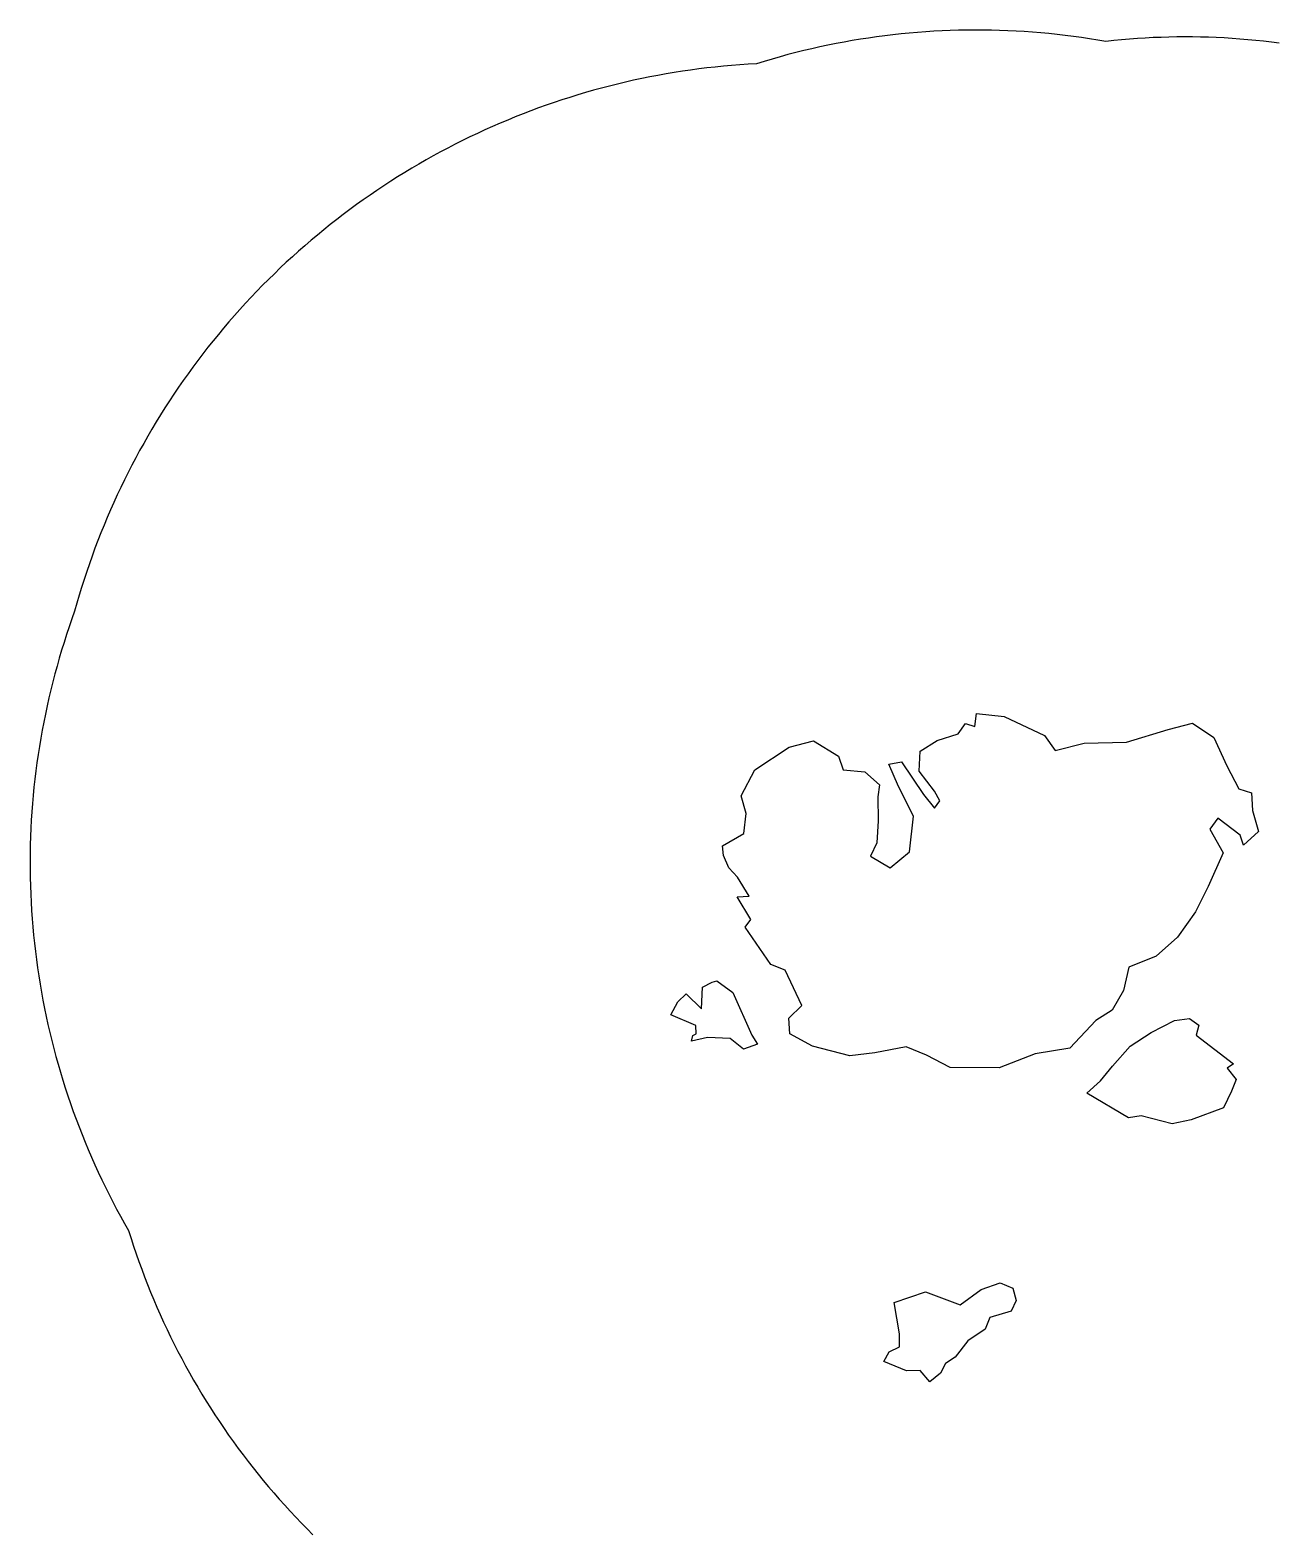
# Model space of a CAD drawing. Header units: metres. Extents: x 304729 to 308942, y 6403920 to 6405836.
# Drawn here: x 305190 to 305729, y 6405187 to 6405836 of the extents above; entities that cross this region are included whole.
import ezdxf

# ---------------------------------------------------------------- set-up
doc = ezdxf.new("R2010")
doc.units = ezdxf.units.M
doc.layers.add('FASTIGHETSGRANSER', color=7, linetype='Continuous')

msp = doc.modelspace()

# ---------------------------------------------------------------- linework, layer by layer
at = {"layer": 'FASTIGHETSGRANSER'}
msp.add_lwpolyline([(305730.446, 6405830.504), (305727.057, 6405830.945), (305723.664, 6405831.348), (305720.267, 6405831.713), (305716.867, 6405832.039), (305713.462, 6405832.326), (305710.054, 6405832.574), (305706.644, 6405832.784), (305703.231, 6405832.956), (305699.818, 6405833.087), (305696.402, 6405833.18), (305692.986, 6405833.236), (305689.569, 6405833.251), (305686.153, 6405833.228), (305682.736, 6405833.166), (305679.321, 6405833.066), (305675.907, 6405832.926), (305672.495, 6405832.747), (305669.085, 6405832.53), (305665.678, 6405832.275), (305662.274, 6405831.98), (305658.874, 6405831.646), (305655.477, 6405831.275), (305651.973, 6405831.879), (305648.464, 6405832.444), (305644.947, 6405832.971), (305641.425, 6405833.457), (305637.898, 6405833.904), (305634.367, 6405834.311), (305630.83, 6405834.679), (305627.29, 6405835.009), (305623.746, 6405835.298), (305620.2, 6405835.547), (305616.651, 6405835.757), (305613.1, 6405835.928), (305609.547, 6405836.059), (305605.992, 6405836.15), (305602.437, 6405836.201), (305598.882, 6405836.213), (305595.327, 6405836.185), (305591.772, 6405836.117), (305588.219, 6405836.011), (305584.667, 6405835.863), (305581.116, 6405835.677), (305577.568, 6405835.451), (305574.022, 6405835.184), (305570.48, 6405834.879), (305566.941, 6405834.534), (305563.407, 6405834.149), (305559.877, 6405833.726), (305556.352, 6405833.263), (305552.832, 6405832.76), (305549.318, 6405832.218), (305545.811, 6405831.637), (305542.31, 6405831.017), (305538.816, 6405830.358), (305535.331, 6405829.66), (305531.852, 6405828.923), (305528.382, 6405828.147), (305524.922, 6405827.333), (305521.47, 6405826.479), (305518.028, 6405825.588), (305514.596, 6405824.658), (305511.176, 6405823.69), (305507.766, 6405822.683), (305504.367, 6405821.64), (305500.799, 6405821.439), (305497.234, 6405821.199), (305493.671, 6405820.92), (305490.112, 6405820.6), (305486.557, 6405820.242), (305483.004, 6405819.844), (305479.458, 6405819.407), (305475.917, 6405818.931), (305472.38, 6405818.415), (305468.85, 6405817.861), (305465.326, 6405817.267), (305461.809, 6405816.634), (305458.299, 6405815.963), (305454.797, 6405815.252), (305451.303, 6405814.502), (305447.817, 6405813.715), (305444.34, 6405812.888), (305440.873, 6405812.023), (305437.416, 6405811.121), (305433.968, 6405810.178), (305430.531, 6405809.199), (305427.106, 6405808.182), (305423.691, 6405807.126), (305420.289, 6405806.033), (305416.899, 6405804.902), (305413.522, 6405803.734), (305410.158, 6405802.528), (305406.807, 6405801.285), (305403.471, 6405800.005), (305400.148, 6405798.689), (305396.841, 6405797.335), (305393.549, 6405795.945), (305390.272, 6405794.519), (305387.012, 6405793.056), (305383.767, 6405791.558), (305380.54, 6405790.023), (305377.33, 6405788.453), (305374.138, 6405786.847), (305370.963, 6405785.206), (305367.806, 6405783.53), (305364.669, 6405781.819), (305361.551, 6405780.075), (305358.452, 6405778.294), (305355.373, 6405776.48), (305352.314, 6405774.632), (305349.277, 6405772.75), (305346.26, 6405770.835), (305343.263, 6405768.887), (305340.289, 6405766.905), (305337.338, 6405764.891), (305334.409, 6405762.843), (305331.502, 6405760.764), (305328.62, 6405758.652), (305325.76, 6405756.51), (305322.925, 6405754.334), (305320.113, 6405752.128), (305317.326, 6405749.891), (305314.564, 6405747.623), (305311.827, 6405745.325), (305309.117, 6405742.997), (305306.432, 6405740.639), (305303.774, 6405738.251), (305301.141, 6405735.833), (305298.536, 6405733.387), (305295.958, 6405730.913), (305293.408, 6405728.409), (305290.885, 6405725.878), (305288.391, 6405723.319), (305285.925, 6405720.732), (305283.488, 6405718.119), (305281.08, 6405715.477), (305278.702, 6405712.811), (305276.353, 6405710.117), (305274.034, 6405707.398), (305271.745, 6405704.654), (305269.487, 6405701.884), (305267.26, 6405699.089), (305265.064, 6405696.27), (305262.9, 6405693.427), (305260.767, 6405690.56), (305258.665, 6405687.669), (305256.597, 6405684.756), (305254.559, 6405681.819), (305252.555, 6405678.86), (305250.584, 6405675.88), (305248.646, 6405672.877), (305246.741, 6405669.853), (305244.871, 6405666.808), (305243.033, 6405663.743), (305241.23, 6405660.658), (305239.461, 6405657.553), (305237.727, 6405654.429), (305236.027, 6405651.285), (305234.362, 6405648.123), (305232.733, 6405644.943), (305231.138, 6405641.744), (305229.579, 6405638.529), (305228.057, 6405635.296), (305226.569, 6405632.046), (305225.118, 6405628.78), (305223.703, 6405625.499), (305222.325, 6405622.202), (305220.984, 6405618.89), (305219.678, 6405615.563), (305218.41, 6405612.222), (305217.179, 6405608.867), (305215.986, 6405605.498), (305214.829, 6405602.117), (305213.71, 6405598.723), (305212.629, 6405595.317), (305211.586, 6405591.899), (305210.58, 6405588.47), (305209.613, 6405585.03), (305208.41, 6405581.682), (305207.245, 6405578.319), (305206.117, 6405574.944), (305205.028, 6405571.557), (305203.977, 6405568.158), (305202.964, 6405564.746), (305201.989, 6405561.325), (305201.052, 6405557.892), (305200.155, 6405554.449), (305199.296, 6405550.995), (305198.475, 6405547.533), (305197.693, 6405544.062), (305196.951, 6405540.582), (305196.248, 6405537.094), (305195.584, 6405533.599), (305194.959, 6405530.096), (305194.373, 6405526.586), (305193.827, 6405523.07), (305193.32, 6405519.548), (305192.853, 6405516.021), (305192.425, 6405512.488), (305192.037, 6405508.951), (305191.688, 6405505.41), (305191.38, 6405501.866), (305191.111, 6405498.318), (305190.882, 6405494.766), (305190.693, 6405491.213), (305190.544, 6405487.658), (305190.435, 6405484.102), (305190.365, 6405480.544), (305190.335, 6405476.986), (305190.346, 6405473.428), (305190.395, 6405469.87), (305190.486, 6405466.313), (305190.616, 6405462.757), (305190.785, 6405459.203), (305190.995, 6405455.651), (305191.245, 6405452.102), (305191.535, 6405448.555), (305191.863, 6405445.012), (305192.233, 6405441.473), (305192.641, 6405437.938), (305193.089, 6405434.409), (305193.576, 6405430.884), (305194.104, 6405427.365), (305194.67, 6405423.853), (305195.277, 6405420.346), (305195.922, 6405416.847), (305196.606, 6405413.355), (305197.33, 6405409.871), (305198.093, 6405406.396), (305198.894, 6405402.929), (305199.735, 6405399.472), (305200.614, 6405396.023), (305201.532, 6405392.586), (305202.488, 6405389.158), (305203.483, 6405385.742), (305204.515, 6405382.337), (305205.586, 6405378.943), (305206.696, 6405375.563), (305207.843, 6405372.194), (305209.027, 6405368.84), (305210.249, 6405365.498), (305211.509, 6405362.17), (305212.805, 6405358.857), (305214.139, 6405355.557), (305215.51, 6405352.274), (305216.917, 6405349.006), (305218.362, 6405345.754), (305219.842, 6405342.518), (305221.358, 6405339.3), (305222.911, 6405336.098), (305224.5, 6405332.914), (305226.124, 6405329.749), (305227.784, 6405326.601), (305229.478, 6405323.472), (305231.208, 6405320.363), (305232.972, 6405317.273), (305234.025, 6405313.904), (305235.115, 6405310.549), (305236.245, 6405307.206), (305237.41, 6405303.875), (305238.614, 6405300.558), (305239.855, 6405297.255), (305241.132, 6405293.966), (305242.447, 6405290.691), (305243.799, 6405287.432), (305245.187, 6405284.187), (305246.611, 6405280.959), (305248.071, 6405277.747), (305249.569, 6405274.551), (305251.101, 6405271.373), (305252.67, 6405268.212), (305254.274, 6405265.069), (305255.913, 6405261.944), (305257.587, 6405258.838), (305259.296, 6405255.751), (305261.039, 6405252.683), (305262.818, 6405249.635), (305264.63, 6405246.608), (305266.476, 6405243.6), (305268.356, 6405240.614), (305270.269, 6405237.649), (305272.216, 6405234.707), (305274.196, 6405231.785), (305276.208, 6405228.887), (305278.253, 6405226.011), (305280.33, 6405223.158), (305282.44, 6405220.33), (305284.58, 6405217.524), (305286.753, 6405214.744), (305288.956, 6405211.988), (305291.191, 6405209.257), (305293.455, 6405206.551), (305295.75, 6405203.871), (305298.076, 6405201.217), (305300.431, 6405198.589), (305302.815, 6405195.987), (305305.229, 6405193.414), (305307.671, 6405190.867), (305310.142, 6405188.347), (305312.641, 6405185.857)], dxfattribs=at)
for points in [[(305523.967, 6405414.592), (305516.777, 6405429.812), (305510.68, 6405432.359), (305499.594, 6405448.373), (305502.02, 6405451.746), (305496.038, 6405461.57), (305501.287, 6405461.872), (305496.213, 6405470.001), (305492.488, 6405474.105), (305490.206, 6405479.368), (305489.77, 6405483.58), (305499.009, 6405488.974), (305499.914, 6405497.617), (305497.765, 6405505.163), (305503.647, 6405516.494), (305518.565, 6405526.18), (305529.04, 6405529.027), (305539.919, 6405522.337), (305541.906, 6405516.51), (305551.213, 6405515.627), (305557.584, 6405509.964), (305556.87, 6405504.75), (305557.021, 6405494.464), (305556.406, 6405484.935), (305553.732, 6405479.088), (305562.206, 6405474.16), (305570.513, 6405481.024), (305572.303, 6405496.479), (305565.828, 6405509.184), (305561.705, 6405518.888), (305567.131, 6405519.888), (305576.622, 6405505.764), (305581.395, 6405499.937), (305583.655, 6405503.001), (305581.411, 6405507.215), (305574.816, 6405515.823), (305575.2, 6405524.498), (305582.466, 6405529.139), (305591.678, 6405532.046), (305594.771, 6405536.463), (305598.78, 6405535.146), (305599.517, 6405540.806), (305611.461, 6405539.448), (305628.896, 6405531.224), (305633.579, 6405524.808), (305646.137, 6405527.976), (305664.37, 6405528.41), (305682.41, 6405533.819), (305692.884, 6405536.667), (305702.129, 6405530.462), (305707.796, 6405518.207), (305712.927, 6405508.262), (305718.455, 6405506.558), (305718.833, 6405498.805), (305721.441, 6405489.868), (305714.969, 6405483.946), (305713.594, 6405488.243), (305703.896, 6405495.613), (305700.372, 6405490.802), (305706.129, 6405480.613), (305699.685, 6405465.996), (305694.234, 6405455.062), (305686.492, 6405444.144), (305677.192, 6405435.898), (305665.437, 6405431.088), (305663.061, 6405421.064), (305658.222, 6405412.622), (305651.173, 6405408.126), (305639.883, 6405396.207), (305624.933, 6405393.743), (305609.285, 6405387.629), (305588.179, 6405387.737), (305577.99, 6405393.168), (305569.145, 6405396.743), (305555.629, 6405394.056), (305544.715, 6405392.845), (305528.568, 6405397.002), (305518.873, 6405402.399), (305518.34, 6405409.045), (305523.967, 6405414.592)], [(305483.268, 6405400.705), (305476.324, 6405399.178), (305476.893, 6405401.674), (305478.297, 6405402.3), (305478.23, 6405405.97), (305467.433, 6405410.574), (305470.431, 6405416.171), (305474.025, 6405419.679), (305480.613, 6405413.198), (305481.029, 6405422.577), (305485.248, 6405424.682), (305487.336, 6405425.277), (305494.215, 6405420.159), (305502.335, 6405401.692), (305504.918, 6405397.911), (305498.859, 6405395.658), (305493.104, 6405400.269), (305483.268, 6405400.705)], [(305684.081, 6405363.457), (305670.808, 6405366.964), (305665.221, 6405366.045), (305647.305, 6405376.764), (305653.086, 6405382.055), (305658.321, 6405388.303), (305666.007, 6405396.953), (305675.031, 6405402.976), (305685.183, 6405408.073), (305691.644, 6405408.953), (305695.607, 6405406.151), (305694.539, 6405401.819), (305710.629, 6405389.428), (305707.916, 6405387.506), (305711.789, 6405382.663), (305709.782, 6405377.501), (305706.281, 6405370.355), (305692.33, 6405365.134), (305684.081, 6405363.457)], [(305579.3, 6405251.916), (305575.137, 6405256.772), (305569.296, 6405256.738), (305559.545, 6405260.674), (305561.779, 6405264.954), (305566.252, 6405267.091), (305566.206, 6405272.64), (305563.887, 6405286.171), (305577.521, 6405290.821), (305592.452, 6405285.197), (305601.502, 6405291.802), (305609.802, 6405294.644), (305615.247, 6405292.36), (305616.763, 6405287.038), (305614.517, 6405282.467), (305605.343, 6405279.662), (305603.255, 6405274.698), (305595.844, 6405269.679), (305590.279, 6405262.523), (305586.071, 6405259.79), (305583.943, 6405255.628), (305579.3, 6405251.916)]]:
    msp.add_lwpolyline(points, close=True, dxfattribs=at)

doc.saveas('drawing.dxf')
